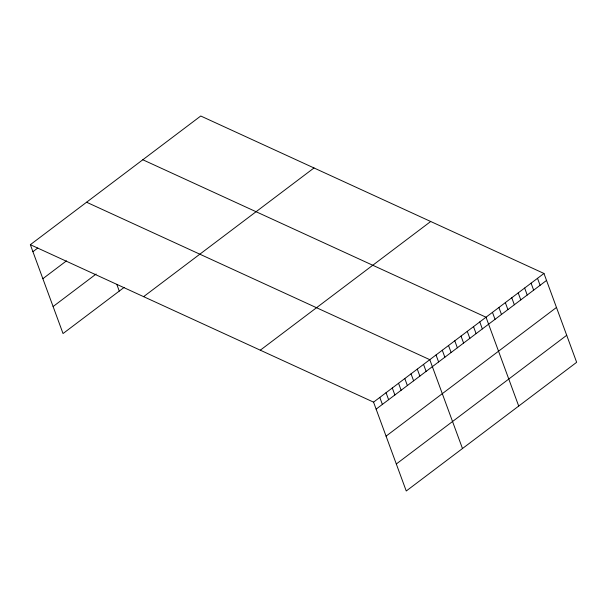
<?xml version="1.0" encoding="UTF-8"?>
<svg xmlns="http://www.w3.org/2000/svg" width="607" height="607" viewBox="0 0 607 607"><rect width="100%" height="100%" fill="white"/><g stroke="black" fill="none" stroke-linecap="round" stroke-linejoin="round"><path stroke-width="0.91" d="M30.35 244.697L200.75 116.005L543.963 273.454L576.65 362.303L406.25 490.995L373.555 402.145L30.35 244.697L63.037 333.547L124.132 287.407M32.922 251.685L37.778 248.013M42.862 278.696L66.466 260.873M53.105 306.535L96.141 274.023M143.609 296.656L314.009 167.964M260.297 350.186L430.704 221.494M373.555 402.145L543.963 273.454M376.128 409.133L546.528 280.442M386.067 436.145L556.467 307.461M396.31 463.983L566.71 335.292M142.812 159.762L486.025 317.211L518.712 406.06M86.581 202.23L429.794 359.678L462.481 448.527M537.521 278.317L540.093 285.305M531.087 283.181L533.659 290.169M524.645 288.037L527.217 295.032M518.211 292.9L520.783 299.888M511.769 297.764L514.341 304.752M505.335 302.627L507.907 309.616M498.901 307.483L501.473 314.472M492.459 312.347L495.031 319.335M479.773 321.93L482.345 328.918M473.528 326.649L476.1 333.638M467.276 331.361L469.848 338.357M461.032 336.081L463.604 343.076M454.78 340.8L457.352 347.788M448.535 345.52L451.107 352.508M442.291 350.239L444.855 357.227M436.038 354.958L438.611 361.947M423.542 364.397L426.114 371.385M417.297 369.117L419.869 376.105M411.045 373.836L413.617 380.824M404.801 378.548L407.373 385.544M398.549 383.267L401.121 390.263M392.304 387.987L394.876 394.975M386.052 392.706L388.624 399.694M379.807 397.426L382.38 404.414M116.787 284.326L119.275 291.079"/></g></svg>
